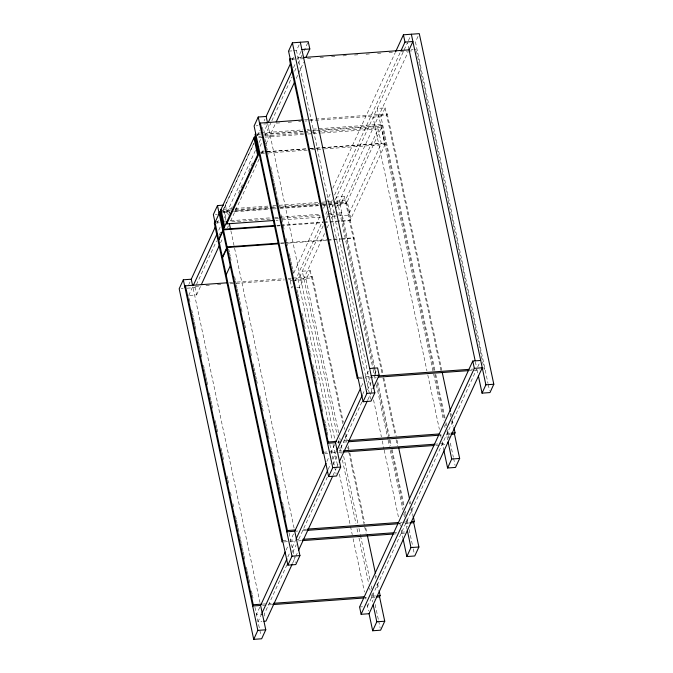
<?xml version="1.0" encoding="UTF-8"?>
<svg xmlns="http://www.w3.org/2000/svg" width="673" height="673" viewBox="0 0 673 673"><rect width="100%" height="100%" fill="white"/><g stroke="black" fill="none" stroke-linecap="round" stroke-linejoin="round"><path stroke-width="0.5" stroke-dasharray="3.37 2.52" d="M188.777 284.595L190.013 281.911M216.925 223.428L218.666 219.642M222.931 210.38L253.746 143.425M257.237 135.845L259.854 130.158M264.094 120.938L264.926 119.146M292.09 60.116L293.411 57.255M370.579 399.156L296.49 50.568L299.468 44.09M225.918 220.004L223.646 209.295L253.948 143.45M188.676 295.489L192.798 286.521L259.938 602.385M218.742 230.149L220.492 226.355M224.479 217.69L255.555 150.172M259.055 142.567L261.688 136.863M263.749 124.051L267.711 123.765L263.589 132.724L302.892 129.889M293.537 67.662L295.279 63.876M301.024 51.392L297.449 59.148L304.389 58.652M189.668 295.422L196.609 294.917L195.052 287.615L216.555 240.9M219.188 235.18L221.375 230.418M228.399 215.167L233.228 204.676M238.486 193.235L243.315 182.753M248.581 171.312L253.41 160.83M259.988 146.529L262.184 141.759M264.817 136.039L271.396 121.746M271.833 120.787L292.015 76.941M294.648 71.22L295.969 68.36M298.156 63.59L302.11 55.018M303.86 51.198L307.813 42.618M196.609 294.917L200.731 285.949L194.783 286.378M220.559 242.877L222.746 238.133M227.55 227.684L228.425 225.783M259.113 159.106L230.174 221.981L274.104 218.809M261.738 153.402L263.488 149.599M266.113 143.896L275.644 123.184L280.877 122.814M296.246 78.43L297.988 74.644M298.425 73.702L303.641 62.362M292.604 286.252L291.779 288.044L290.231 280.742L291.106 278.832M293.739 273.112L320.499 214.965M323.57 208.293L325.766 203.524M326.203 202.573L330.594 193.042M332.79 188.272L395.093 52.906M295.085 280.868L322.291 221.754M327.179 211.137L325.353 215.108L329.316 214.822M328.828 207.553L332.403 199.78M334.599 195.027L401.15 50.425M323.175 225.808L298.156 280.17L332.193 440.277M325.791 220.138L327.97 215.41M329.703 211.625L333.143 204.155M335.204 199.671L407.527 42.55L409.075 49.852L413.045 49.566M408.376 40.7L410.505 36.073M324.537 233.531L299.712 287.472L296.734 287.682M327.162 227.836L328.912 224.033M331.537 218.338L334.7 211.465M336.349 207.873L408.057 52.082M338.654 432.789L306.089 279.598L310.219 270.63L302.286 271.202L337.19 435.414M374.937 368.56L340.252 205.374L344.374 196.415L336.441 196.987L372.876 368.375M434.876 370.268L381.002 116.833L385.133 107.865L377.2 108.437L433.462 373.153M418.009 36.426L415.46 41.978L488.034 383.442M321.585 133.027L378.201 128.938L345.257 200.512L335.819 201.193M292.318 278.1L312.356 276.653L311.767 277.932L295.91 279.076M375.652 375.997L341.211 213.964L341.8 212.685L335.852 213.114M328.567 203.734L346.519 202.438L345.93 203.717L336.012 204.432M434.026 370.318L381.97 125.414L382.558 124.135L310.219 129.359M309.706 119.491L387.269 113.888L386.681 115.167L304.928 121.073M350.936 218.649L347.31 201.606L381.431 127.466L311.162 132.539M348.715 212.786L349.38 211.339M383.501 137.208L384.165 135.761M378.201 128.938L381.305 143.551L348.362 215.124L322.148 217.017M259.77 607.256L256.463 614.432L262.42 614.003M286.101 550.043L288.288 545.298M293.512 533.941L290.627 540.217L300.646 539.494M326.851 461.51L329.038 456.757M330.788 452.946L335.507 442.699M361.325 386.596L363.504 381.877M368.392 371.26L365.246 378.091L376.316 377.292M261.738 613.667L258.02 621.734L261.982 621.448M287.825 556.975L290.004 552.247M292.175 547.519L295.481 540.343M328.138 469.392L330.754 463.714M332.933 458.969L337.055 450.01M362.554 394.622L364.312 390.803M367.382 384.115L369.94 378.562M287.035 564.672L264.396 613.86L265.372 618.42M292.721 552.323L296.221 544.726M327.347 477.098L297.971 540.924L301.109 540.697M333.034 464.74L336.971 456.176M361.864 402.092L339.31 451.095L342.448 450.868M367.517 389.81L371 382.247M374.617 374.39L376.745 369.763M292.713 563.015L295.346 557.294M295.784 556.335L297.979 551.574M333.076 475.315L336.155 468.635M336.593 467.685L338.342 463.874M367.744 400.006L372.564 389.516M367.508 606.415L476.871 368.796M477.721 366.945L479.428 363.243M484.804 368.224L484.215 369.502L416.419 50.559L417.008 49.28L414.038 49.499M288.557 51.14L292.519 50.854M293.512 50.786L296.49 50.568M291.098 58.374L296.061 58.013M298.038 57.87L302.009 57.584M291.502 59.586L294.48 59.367M307.477 58.425L312.701 58.055M320.02 57.525L324.209 57.222M331.528 56.692L335.709 56.389M343.037 55.859L347.218 55.556M354.536 55.026L359.769 54.656M366.045 54.202L371.269 53.823M377.545 53.369L382.777 52.99M389.053 52.536L394.285 52.158M400.561 51.703L407.493 51.207M408.486 51.131L413.449 50.778M304.474 119.87L308.655 119.567M288.195 122.284L292.376 121.981M298.652 121.527L300.747 121.376M256.085 125.851L258.07 125.708M381.002 116.833L373.069 117.405L426.943 370.84M257.641 133.153L260.611 132.943M307.081 129.586L309.168 129.435M257.052 134.44L261.015 134.154M263.993 133.935L303.355 131.092M307.536 130.789L311.717 130.486M312.76 130.411L319.036 129.965M320.087 129.889L381.97 125.414M255.193 135.189L260.443 134.81M264.632 134.507L303.439 131.706M304.49 131.63L309.731 131.252M310.783 131.176L382.096 126.028M258.726 136.325L260.821 136.173M265.019 135.87L303.826 133.069M304.869 132.993L310.118 132.615M258.684 137.57L263.925 137.191M264.977 137.115L303.767 134.314M307.956 134.011L312.154 133.708M313.197 133.633L320.541 133.103M260.914 152.081L266.163 151.703M267.206 151.627L309.159 148.598M310.211 148.523L315.452 148.144M316.503 148.068L385.722 143.071L350.271 220.088L337.686 220.996M260.737 152.249L265.978 151.871M267.03 151.795L308.966 148.767M310.017 148.691L381.305 143.551M261.301 153.444L264.447 153.217M268.645 152.914L307.443 150.113M311.641 149.81L323.175 148.977M324.226 148.901L385.057 144.51L381.431 127.466M223.646 209.295L230.982 208.765M235.18 208.462L268.72 206.039M272.918 205.736L278.159 205.358M279.211 205.282L321.147 202.253M322.19 202.178L326.388 201.875M327.431 201.799L334.775 201.269M220.408 210.767L230.898 210.01M235.096 209.707L269.705 207.208M270.748 207.133L275.997 206.754M277.04 206.678L318.994 203.65M320.045 203.574L324.235 203.271M328.432 202.968L332.63 202.666M333.673 202.59L347.31 201.606M222.595 211.381L230.519 210.809M235.483 210.456L271.042 207.881M272.085 207.814L278.361 207.36M279.404 207.284L321.24 204.264M322.291 204.188L327.515 203.81M220.794 212.13L229.19 211.524M233.38 211.221L269.04 208.647M270.092 208.571L276.384 208.117M280.574 207.814L318.329 205.088M322.527 204.785L333.017 204.028M334.06 203.953L346.645 203.044M222.99 212.592L229.93 212.096M234.894 211.734L269.402 209.244M273.591 208.941L275.678 208.79M279.867 208.487L318.565 205.694M322.746 205.391L335.019 204.499M215.335 214.401L217.312 214.258M340.252 205.374L332.319 205.955L371.799 391.694M214.897 221.846L219.861 221.484M222.83 221.274L225.808 221.055M230.763 220.702L270.504 217.833M274.693 217.53L278.874 217.228M279.918 217.152L320.71 214.207M327.919 213.686L333.867 213.257M216.294 222.982L219.272 222.771M275.148 218.733L280.38 218.355M281.423 218.279L323.259 215.259M330.308 214.754L335.263 214.393M336.256 214.325L341.211 213.964M276.023 220.34L278.117 220.189M282.315 219.886L321.105 217.093M276.855 225.388L280.002 225.161M281.053 225.085L323.006 222.056M324.05 221.981L336.635 221.072M276.99 225.993L280.136 225.766M281.179 225.691L323.133 222.662M324.184 222.586L350.397 220.694M280.607 243.037L283.754 242.81M284.805 242.734L326.758 239.706M327.801 239.63L340.387 238.722M341.438 238.646L354.023 237.737M280.742 243.651L283.888 243.424M288.078 243.121L326.885 240.311M327.936 240.236L340.521 239.327M341.564 239.251L354.149 238.343M229.56 282.626L232.698 282.399M236.879 282.105L283.947 278.706M288.128 278.403L291.266 278.176M205.963 285.571L211.187 285.192M217.463 284.738L222.696 284.368M230.015 283.838L235.247 283.459M236.29 283.383L284.401 279.909M288.591 279.606L290.677 279.455M181.172 288.616L183.157 288.473M187.119 288.187L195.052 287.615M290.231 280.742L292.208 280.599M293.201 280.523L306.089 279.598M358.894 377.317L363.849 376.956M365.834 376.813L369.797 376.527M470.923 369.225L472.909 369.082M359.298 378.52L362.267 378.31M468.349 370.646L472.32 370.36M473.304 370.293L479.252 369.864M338.082 441.278L342.044 440.992M344.029 440.849L347.167 440.622M447.133 433.404L450.111 433.185M337.493 442.556L341.455 442.27M343.44 442.127L346.578 441.9M438.611 435.254L441.589 435.044M450.515 434.396L446.544 434.682L447.907 441.076M323.452 452.239L335.347 451.381M434.489 444.222L445.391 443.44M324.84 453.383L327.818 453.165M331.781 452.879L336.736 452.517M338.721 452.374L342.902 452.071M435.877 445.358L444.803 444.718M303.271 529.399L307.46 529.096M400.435 522.383L402.412 522.231M403.405 522.164L408.36 521.802M295.741 531.174L297.727 531.031M302.682 530.677L305.82 530.45M397.861 523.804L400.83 523.586M408.763 523.014L405.794 523.232L407.148 529.617M282.694 540.789L286.656 540.503M393.73 532.772L396.708 532.553M401.663 532.2L404.641 531.981M284.09 541.925L288.052 541.639M290.038 541.496L294.993 541.134M393.141 534.051L396.119 533.832M401.074 533.479L405.037 533.193M262.176 604.11L267.131 603.757M269.116 603.614L271.211 603.462M372.219 596.169L376.19 595.874M262.579 605.321L266.542 605.035M268.527 604.892L271.665 604.665M363.698 598.019L366.676 597.801M371.631 597.447L375.601 597.161M359.575 606.987L362.545 606.768M488.253 384.451L489.549 390.542M475.348 361.62L476.434 366.743M477.064 369.704L477.838 373.364M387.269 113.888L441.766 370.276M450.927 413.348L451.364 415.392M452.231 419.498L453.543 425.647M385.133 107.865L440.958 370.529M450.119 413.601L450.767 416.68M451.642 420.776L452.954 426.934M435.742 374.365L445.114 418.463M445.989 422.568L446.645 425.647M447.511 429.744L449.261 437.946M450.346 443.078L453.366 457.278M453.585 458.296L455.091 465.396M434.901 374.432L444.298 418.648M445.391 423.797L445.829 425.849M446.922 430.989L448.445 438.19M433.681 374.18L443.49 420.322M444.584 425.454L445.021 427.506M427.809 374.937L439.368 429.29M440.453 434.421L441.109 437.5M441.984 441.597L443.776 450.044M346.519 202.438L383.576 376.787M383.795 377.814L396.22 436.264M397.095 440.361L398.18 445.492M409.95 500.863L410.606 503.942M411.481 508.048L413.003 515.224M344.374 196.415L382.113 373.952M382.987 378.058L395.194 435.49M396.069 439.587L397.373 445.745M409.361 502.151L409.798 504.195M410.892 509.326L412.196 515.476M375.155 369.586L376.241 374.718M377.772 381.894L389.322 436.247M390.197 440.352L391.282 445.476M392.157 449.581L404.145 505.987M405.239 511.11L405.668 513.163M406.98 519.32L408.065 524.444M409.159 529.575L413.045 547.856M413.264 548.874L414.341 553.938M377.183 383.173L388.952 438.552M389.171 439.578L390.475 445.736M391.35 449.833L403.775 508.292M404.65 512.397L405.297 515.468M406.391 520.599L407.695 526.749M373.094 369.401L375.273 379.656M376.367 384.779L387.917 439.133M388.136 440.159L389.44 446.317M390.315 450.414L402.959 509.898M403.825 514.004L404.481 517.074M373.54 399.905L381.389 436.819M382.264 440.924L384.005 449.127M384.224 450.153L398.828 518.866M399.703 522.963L400.359 526.042M401.226 530.147L403.22 539.502M312.356 276.653L343.314 422.274M344.408 427.405L344.837 429.458M345.712 433.555L347.234 440.739M348.328 445.863L348.984 448.941M349.851 453.038L364.673 522.778M365.767 527.91L366.852 533.033M375.795 575.079L376.232 577.131M377.536 583.289L378.63 588.412M310.219 270.63L342.725 423.561M345.342 435.86L346.645 442.018M347.739 447.141L348.614 451.247M348.824 452.273L364.522 526.109M364.741 527.136L366.045 533.294M375.206 576.366L375.643 578.41M376.947 584.568L378.26 590.717M339.747 437.93L340.185 439.982M341.278 445.122L342.372 450.262M343.676 456.429L358.103 524.292M358.978 528.398L360.291 534.572M360.509 535.599L370.125 580.833M371.218 585.973L371.866 589.06M372.741 593.174L374.053 599.34M375.147 604.48L378.428 619.909M378.647 620.935L380.178 628.128M338.283 440.537L338.931 443.616M339.806 447.713L341.118 453.871M342.422 460.021L355.941 523.611M357.026 528.734L358.12 533.866M358.987 537.963L368.796 584.114M369.67 588.219L370.108 590.263M370.974 594.368L372.606 602.007M267.711 123.765L335.289 441.673M333.068 444.373L337.644 465.918M339.385 474.12L350.288 525.394M350.498 526.421L352.248 534.623M353.115 538.728L364.455 592.055M365.54 597.187L365.977 599.231M367.071 604.362L368.476 610.975M262.42 127.247L263.202 130.899M264.893 138.882L265.549 141.961M265.768 142.979L266.424 146.058M266.643 147.084L267.29 150.163M267.509 151.189L268.165 154.26M270.782 166.568L271.438 169.646M271.648 170.673L272.304 173.752M272.523 174.778L273.179 177.849M273.398 178.875L274.054 181.954M274.264 182.98L274.921 186.059M275.139 187.077L275.795 190.156M276.014 191.182L277.318 197.332M277.537 198.358L278.193 201.437M278.412 202.464L279.059 205.543M281.028 214.771L281.676 217.85M281.894 218.876L283.207 225.026M283.426 226.052L284.073 229.131M286.042 238.36L286.69 241.43M286.908 242.457L287.564 245.536M289.306 253.738L289.962 256.817M290.181 257.843L290.837 260.922M291.056 261.948L291.703 265.019M291.922 266.045L292.578 269.124M292.797 270.151L293.453 273.23M296.936 289.634L297.592 292.713M297.811 293.739L298.467 296.81M298.686 297.836L299.334 300.915M301.95 313.223L302.606 316.302M302.825 317.32L303.481 320.398M303.7 321.425L304.347 324.504M304.566 325.53L305.222 328.601M306.964 336.811L307.62 339.882M307.839 340.908L308.495 343.987M308.714 345.013L309.361 348.092M309.58 349.119L310.236 352.189M310.455 353.216L311.111 356.295M312.852 364.497L313.509 367.576M313.719 368.602L314.375 371.681M314.594 372.699L315.25 375.778M315.469 376.804L316.125 379.883M316.335 380.91L316.991 383.98M318.733 392.191L319.389 395.261M319.608 396.288L320.264 399.367M320.483 400.393L321.13 403.472M321.349 404.498L322.005 407.569M322.224 408.595L322.88 411.674M324.622 419.876L325.278 422.955M325.496 423.982L326.144 427.052M326.363 428.078L327.019 431.157M327.238 432.184L327.894 435.263M329.854 444.491L334.422 465.994M334.641 466.995L336.13 474.011M225.405 205.004L227.827 216.412M230.881 230.763L234.372 247.176M234.591 248.202L294.749 531.249M228.719 248.96L229.375 252.039M229.594 253.065L230.242 256.144M230.46 257.17L231.117 260.241M234.608 276.653L235.256 279.732M235.474 280.759L236.13 283.829M236.349 284.856L237.005 287.935M237.216 288.961L237.872 292.032M238.091 293.058L238.747 296.137M238.965 297.163L239.613 300.242M239.832 301.268L241.144 307.418M241.363 308.444L242.019 311.523M243.979 320.752L244.627 323.831M244.846 324.849L245.502 327.928M248.993 344.34L249.641 347.411M249.86 348.437L250.516 351.516M250.735 352.543L251.391 355.622M253.132 363.824L253.788 366.903M254.007 367.929L254.655 371M254.874 372.026L255.53 375.105M255.748 376.131L256.405 379.202M256.623 380.228L257.271 383.307M259.887 395.615L260.544 398.694M260.762 399.72L261.418 402.791M261.637 403.817L262.285 406.896M262.504 407.922L263.16 411.001M264.901 419.203L265.557 422.282M265.776 423.3L266.432 426.379M266.651 427.405L267.299 430.484M267.518 431.511L268.174 434.581M268.392 435.608L269.049 438.687M270.79 446.889L271.446 449.968M271.665 450.994L272.313 454.073M272.531 455.099L273.188 458.17M273.406 459.196L274.062 462.275M274.273 463.302L274.929 466.381M276.679 474.583L277.326 477.653M277.545 478.68L278.201 481.759M278.42 482.785L279.076 485.864M279.287 486.89L279.943 489.961M280.161 490.987L280.818 494.066M282.559 502.268L283.215 505.347M283.434 506.374L284.09 509.453M284.3 510.471L284.957 513.549M285.175 514.576L285.832 517.655M289.096 533.033L295.371 562.561M189.332 298.568L189.979 301.639M191.729 309.849L192.377 312.92M192.596 313.946L193.252 317.025M193.471 318.051L194.127 321.13M194.346 322.157L194.993 325.227M195.212 326.254L195.868 329.333M197.61 337.535L198.266 340.614M198.485 341.64L199.141 344.719M199.359 345.737L200.007 348.816M200.226 349.842L200.882 352.921M201.101 353.948L201.757 357.018M203.498 365.229L204.155 368.299M204.365 369.326L205.021 372.405M205.24 373.431L205.896 376.51M206.115 377.536L206.771 380.607M206.981 381.633L207.637 384.712M209.379 392.914L210.035 395.993M210.254 397.02L210.91 400.09M211.129 401.116L211.776 404.195M211.995 405.222L212.651 408.301M215.267 420.608L215.924 423.679M216.142 424.705L216.79 427.784M217.009 428.81L217.665 431.889M221.156 448.294L221.804 451.373M222.023 452.399L222.679 455.47M222.898 456.496L223.554 459.575M227.037 475.979L227.693 479.058M227.911 480.085L228.568 483.164M230.528 492.392L231.184 495.471M232.925 503.673L233.581 506.752M235.542 515.981L236.198 519.06M236.416 520.078L237.064 523.157M237.283 524.183L237.939 527.262M238.158 528.288L239.462 534.438M239.681 535.464L240.337 538.543M240.555 539.569L241.212 542.64M241.43 543.666L242.078 546.745M242.297 547.772L242.953 550.851M243.172 551.877L243.828 554.947M244.038 555.974L244.913 560.079M246.436 567.255L247.092 570.334M247.311 571.36L247.967 574.431M248.186 575.457L248.842 578.536M249.052 579.562L249.708 582.641M251.45 590.844L252.106 593.923M252.325 594.949L252.981 598.019M254.941 607.248L261.006 635.766"/><path stroke-width="1.01" d="M215.621 226.263L191.25 279.219L183.317 279.791L179.186 288.759L253.713 639.35L261.646 638.778L265.768 629.81L260.594 605.464L285.226 551.944M223.428 205.147L217.472 205.576L213.349 214.544L287.867 565.135L295.8 564.563L299.931 555.595L294.749 531.249L325.976 463.411M290.332 63.935L266.163 116.454L258.23 117.026L254.1 125.994L328.626 476.585L336.559 476.013L340.681 467.045L335.507 442.699L360.459 388.489M305.971 57.298L309.807 48.969L308.251 41.667L292.385 42.811L288.557 51.14L363.075 401.731L371.008 401.158L374.844 392.83L300.318 42.239M184.873 287.093L185.462 285.815L227.466 282.778M214.897 221.846L214.308 223.125L282.105 542.068L282.694 540.789M255.656 133.296L255.067 134.583L322.855 453.526L323.452 452.239M259.786 124.337L260.375 123.05L302.379 120.021M290.105 58.442L289.516 59.729L357.313 378.663L357.901 377.385M215.032 222.452L219.154 213.492M255.269 140.581L256.144 138.672M221.821 221.947L222.477 220.508M256.598 146.369L257.263 144.931M193.387 285.243L217 233.952M268.3 122.478L292.233 70.497M218.649 239.495L222.78 230.528M258.819 152.233L223.369 229.249L274.761 225.539M218.784 240.11L222.906 231.142M273.928 220.492L226.751 223.899L259.248 153.284M201.32 284.671L219.247 245.729M276.233 121.906L294.505 82.207M222.401 257.145L226.532 248.186M222.536 257.759L226.658 248.791M226.153 274.803L230.284 265.835M395.531 51.956L403.43 34.794L419.287 33.65L493.814 384.241L489.978 392.569L482.045 393.141L478.427 376.098M401.15 50.425L404.978 42.096L403.43 34.794M475.13 360.593L409.075 49.852L412.911 41.524L404.978 42.096M185.462 285.815L253.25 604.758L252.661 606.037L260.594 605.464M221.013 212.735L219.028 212.878L219.617 211.6L287.413 530.543L286.824 531.821L294.749 531.249M260.375 123.05L328.163 441.993L327.574 443.271L335.507 442.699M262.15 612.767L286.959 558.868M296.305 538.551L327.701 470.343M337.055 450.01L362.108 395.573M253.713 639.35L257.835 630.382L183.317 279.791M287.867 565.135L291.998 556.167L217.472 205.576M328.626 476.585L332.748 467.626L258.23 117.026M363.075 401.731L366.911 393.402L292.385 42.811M292.275 563.966L265.953 621.162L263.967 621.305M298.417 550.623L332.639 476.265M339.226 461.964L367.307 400.957M373.01 388.565L379.151 375.214L377.595 367.912L369.662 368.484M480.707 360.467L472.774 361.039L359.575 606.987L361.123 614.289L369.056 613.717L482.255 367.769L474.322 368.341L361.123 614.289M369.056 613.717L372.682 630.761L380.615 630.189L384.737 621.221L379.564 596.875L380.152 595.588L379.278 591.491M403.22 539.502L406.837 556.546L414.77 555.974L418.9 547.006L413.718 522.66L414.316 521.373L413.222 516.25M443.97 450.952L447.595 467.996L455.528 467.424L459.651 458.456L454.477 434.11L455.066 432.832L453.972 427.7M372.682 630.761L376.804 621.793L373.187 604.749M406.837 556.546L410.967 547.578L407.342 530.534M447.595 467.996L451.718 459.028L448.1 441.984M482.045 393.141L485.881 384.813L411.354 34.222M301.874 49.541L309.807 48.969M302.993 57.516L409.075 49.852M223.495 229.855L274.887 226.145M227.121 246.898L278.513 243.189M227.247 247.513L278.639 243.803M371.218 375.786L379.151 375.214M377.948 375.938L468.938 369.368M378.403 377.141L468.349 370.646M366.911 393.402L374.844 392.83M485.881 384.813L493.814 384.241M328.163 441.993L336.096 441.421M348.21 440.546L439.2 433.976M451.103 433.118L455.066 432.832M348.664 441.749L438.611 435.254M451.499 434.329L454.477 434.11M343.491 450.792L434.489 444.222M342.902 452.071L433.9 445.501M332.748 467.626L340.681 467.045M451.718 459.028L459.651 458.456M287.413 530.543L295.346 529.971M307.46 529.096L398.45 522.526M411.338 521.592L414.316 521.373M306.871 530.374L397.861 523.804M409.756 522.946L413.718 522.66M302.741 539.342L393.73 532.772M302.152 540.621L393.141 534.051M291.998 556.167L299.931 555.595M410.967 547.578L418.9 547.006M253.25 604.758L261.183 604.186M273.297 603.311L364.286 596.741M377.183 595.807L380.152 595.588M272.708 604.59L363.698 598.019M376.586 597.086L379.564 596.875M257.835 630.382L265.768 629.81M376.804 621.793L384.737 621.221M472.774 361.039L474.322 368.341M442.203 372.32L450.489 411.296M398.618 447.545L409.512 498.819M367.29 535.085L375.357 573.026M266.163 116.454L267.518 122.848M258.154 153.671L254.529 136.627L220.408 210.767L224.033 227.811M253.94 137.915L257.566 154.958M229.358 223.587L230.444 228.719M226.338 221.955L226.751 223.899M220.996 209.488L224.622 226.532M191.25 279.219L192.604 285.613"/></g></svg>
